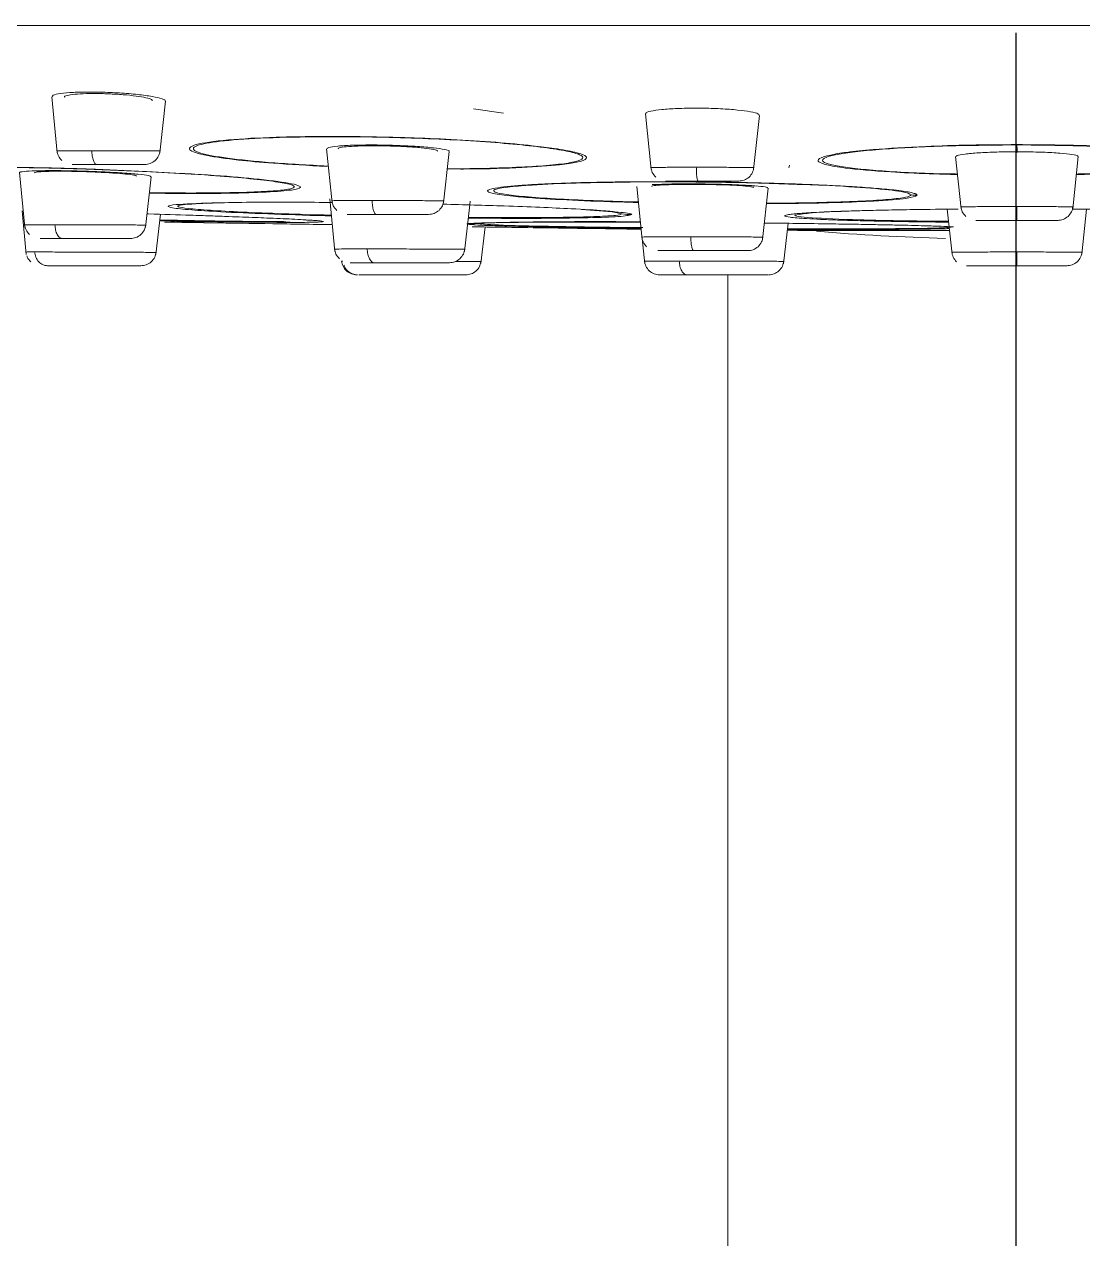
# Model space of a CAD drawing. Extents: x 2239 to 2659, y -1043 to -449.
# Drawn here: x 2355.69 to 2362.69, y -611.02 to -602.99 of the extents above; entities that cross this region are included whole.
import ezdxf

# ---------------------------------------------------------------- set-up
doc = ezdxf.new("R2010")
doc.units = 0
doc.header["$LTSCALE"] = 7
doc.header["$MEASUREMENT"] = 0
doc.linetypes.add('CENTER', pattern=[2, 1.25, -0.25, 0.25, -0.25])
doc.layers.get('0').update_dxf_attribs({"color": 2, "linetype": 'CONTINUOUS'})

msp = doc.modelspace()

# ---------------------------------------------------------------- linework, layer by layer
at = {"color": 1, "linetype": 'CENTER'}
msp.add_line((2362.2509, -835.7924), (2362.2468, -583.3821), dxfattribs=at)
at = {"color": 8, "linetype": 'Continuous', "lineweight": 15}
for p, q in [((2362.2509, -602.9948), (2340.4286, -602.9948)), ((2384.0733, -602.9948), (2362.2509, -602.9948)), ((2359.5749, -604.2262), (2359.6404, -604.2406)), ((2358.6871, -604.3033), (2358.7644, -604.2993)), ((2361.7448, -604.3225), (2361.816, -604.3278)), ((2361.8056, -604.3498), (2360.8006, -604.3498)), ((2357.7873, -604.5521), (2357.7954, -604.5521))]:
    msp.add_line(p, q, dxfattribs=at)
at = {"color": 7, "linetype": 'Continuous', "lineweight": 15}
for p, q in [((2355.8705, -603.4663), (2355.9073, -603.8365)), ((2356.5847, -603.8365), (2356.6225, -603.4956)), ((2358.8566, -603.5733), (2358.6582, -603.5445)), ((2359.7954, -603.5789), (2359.8332, -603.9458)), ((2360.5108, -603.9458), (2360.5491, -603.5886)), ((2357.6881, -603.8093), (2357.724, -604.1677)), ((2358.4612, -604.1677), (2358.4986, -603.828)), ((2358.7512, -603.9202), (2358.7512, -603.9202)), ((2360.7423, -603.9366), (2360.7474, -603.9169)), ((2361.8459, -603.8617), (2361.8822, -604.2064)), ((2362.6197, -604.2064), (2362.6559, -603.8616)), ((2355.6584, -603.9676), (2355.6932, -604.3293)), ((2356.4902, -604.3293), (2356.5284, -603.9947)), ((2356.5232, -603.9617), (2356.7145, -603.9726)), ((2356.5359, -603.961), (2356.7294, -603.9724)), ((2359.7375, -604.0597), (2359.773, -604.4086)), ((2360.5702, -604.4086), (2360.607, -604.0691)), ((2356.9779, -604.1669), (2356.8912, -604.1705)), ((2356.94, -604.1686), (2356.9789, -604.1671)), ((2356.9789, -604.1671), (2357.2248, -604.1636)), ((2357.7083, -604.1399), (2357.742, -604.4894)), ((2358.6344, -604.18), (2358.6371, -604.1557)), ((2355.6755, -604.2192), (2355.7015, -604.5094)), ((2356.5587, -604.5094), (2356.5908, -604.2431)), ((2358.5991, -604.4894), (2358.6342, -604.1814)), ((2359.3734, -604.2104), (2359.5749, -604.2262)), ((2359.4601, -604.2169), (2359.401, -604.2119)), ((2361.7908, -604.2093), (2361.8222, -604.5076)), ((2362.6797, -604.5076), (2362.7111, -604.2091)), ((2357.5556, -604.2807), (2357.562, -604.2823)), ((2358.7063, -604.5686), (2358.736, -604.3268)), ((2360.7077, -604.5706), (2360.7382, -604.3026)), ((2359.773, -604.4086), (2359.773, -604.4087)), ((2359.7747, -604.4039), (2359.7907, -604.5706)), ((2360.7331, -604.3481), (2360.8218, -604.3489)), ((2357.742, -604.4894), (2357.742, -604.4894)), ((2357.7954, -604.5521), (2357.7873, -604.5521)), ((2360.3409, -604.6434), (2360.3409, -704.3257)), ((2360.6041, -604.6434), (2360.6071, -604.6434))]:
    msp.add_line(p, q, dxfattribs=at)
for centre, radius, start, end in [((2357.8154, -603.6981), 0.0325, 246.55587, 257.07266), ((2357.6764, -603.8692), 0.058, 280.18614, 288.09334), ((2356.5266, -603.9035), 0.0583, 266.65083, 279.15975), ((2359.0015, -603.6449), 0.4066, 266.92428, 271.46382), ((2356.9489, -603.77), 0.3982, 267.16022, 274.32277), ((2361.5937, -603.5257), 0.5909, 266.07514, 269.81613), ((2359.7114, -603.6494), 0.5955, 263.14843, 269.39714), ((2358.6229, -603.712), 0.5947, 269.15294, 276.19619), ((2362.2509, -588.5101), 15.9, 265.21981, 268.29654)]:
    msp.add_arc(centre, radius, start, end, dxfattribs=at)
for points, knots in [([(2356.6177, -603.495), (2356.6192, -603.4935), (2356.625, -603.4873), (2356.5911, -603.4748), (2356.5192, -603.4598), (2356.4132, -603.4469), (2356.2894, -603.4378), (2356.1899, -603.4345), (2356.0965, -603.4339), (2356.0093, -603.4359), (2355.9246, -603.4436), (2355.8751, -603.454), (2355.8748, -603.4624), (2355.8747, -603.4659)], [0, 0, 0, 0, 0.036796, 0.143915, 0.251314, 0.358614, 0.465478, 0.57175, 0.604789, 0.710565, 0.816331, 0.922392, 1, 1, 1, 1]), ([(2355.9574, -603.4694), (2355.956, -603.4677), (2355.9515, -603.4621), (2355.9795, -603.4541), (2356.0369, -603.447), (2356.101, -603.4445), (2356.171, -603.444), (2356.2469, -603.4456), (2356.3448, -603.4514), (2356.432, -603.4605), (2356.4974, -603.4717), (2356.5351, -603.4828), (2356.5345, -603.4893), (2356.5342, -603.4921)], [0, 0, 0, 0, 0.046474, 0.152696, 0.258458, 0.363594, 0.39633, 0.500922, 0.605506, 0.710425, 0.815948, 0.922028, 1, 1, 1, 1]), ([(2360.1278, -603.541), (2360.0864, -603.5414), (2360.0035, -603.5424), (2359.8989, -603.5496), (2359.8272, -603.5602), (2359.7931, -603.5705), (2359.7988, -603.5768), (2359.8003, -603.5784)], [0, 0, 0, 0, 0.229172, 0.458331, 0.688022, 0.918702, 1, 1, 1, 1]), ([(2360.5448, -603.5882), (2360.5447, -603.5848), (2360.5446, -603.5768), (2360.4948, -603.5643), (2360.4088, -603.5526), (2360.2946, -603.5443), (2360.196, -603.5412), (2360.1409, -603.541), (2360.1278, -603.541)], [0, 0, 0, 0, 0.142992, 0.342502, 0.541872, 0.740579, 0.9384, 1, 1, 1, 1]), ([(2357.6867, -603.9263), (2357.5653, -603.9197), (2357.3475, -603.9079), (2357.0795, -603.8828), (2356.8672, -603.8525), (2356.7534, -603.8148), (2356.814, -603.7763), (2357.0442, -603.7471), (2357.3869, -603.7294), (2357.6635, -603.7284), (2357.8025, -603.728)], [0, 0, 0, 0, 0.115458, 0.207085, 0.318252, 0.456795, 0.601938, 0.745685, 0.872198, 1, 1, 1, 1]), ([(2357.6945, -603.9243), (2357.5657, -603.9173), (2357.3082, -603.9032), (2357.0163, -603.8725), (2356.8341, -603.8385), (2356.7855, -603.8036), (2356.8723, -603.772), (2357.0881, -603.7471), (2357.4079, -603.7311), (2357.6747, -603.7302), (2357.8082, -603.7298)], [0, 0, 0, 0, 0.125017, 0.250058, 0.375132, 0.500106, 0.625074, 0.750094, 0.87504, 1, 1, 1, 1]), ([(2355.9058, -603.8213), (2355.9079, -603.8333), (2355.9123, -603.8583), (2355.9292, -603.8773), (2355.9379, -603.8871)], [0, 0, 0, 0, 0.4819653, 1, 1, 1, 1]), ([(2356.1355, -603.8221), (2356.1362, -603.8339), (2356.1378, -603.8583), (2356.1454, -603.8887), (2356.1559, -603.9095), (2356.164, -603.9121), (2356.1679, -603.9134)], [0, 0, 0, 0, 0.2411357, 0.4999171, 0.758765, 1, 1, 1, 1]), ([(2356.5542, -603.8871), (2356.563, -603.8773), (2356.5798, -603.8583), (2356.5842, -603.8333), (2356.5863, -603.8213)], [0, 0, 0, 0, 0.518037, 1, 1, 1, 1]), ([(2358.495, -603.8276), (2358.4962, -603.8269), (2358.5035, -603.8228), (2358.4717, -603.8142), (2358.4003, -603.8034), (2358.2902, -603.7939), (2358.159, -603.7872), (2358.0517, -603.7847), (2357.9496, -603.7842), (2357.8531, -603.7857), (2357.7566, -603.7913), (2357.6964, -603.7994), (2357.6927, -603.806), (2357.691, -603.809)], [0, 0, 0, 0, 0.021597, 0.128627, 0.235768, 0.34288, 0.449822, 0.556522, 0.589835, 0.696327, 0.802811, 0.909422, 1, 1, 1, 1]), ([(2357.7662, -603.8101), (2357.7652, -603.8084), (2357.7621, -603.8037), (2357.7987, -603.7973), (2357.8682, -603.7919), (2357.943, -603.7899), (2358.0239, -603.7896), (2358.1107, -603.7908), (2358.2208, -603.7954), (2358.3172, -603.8024), (2358.3866, -603.811), (2358.4231, -603.8191), (2358.4201, -603.8236), (2358.419, -603.8252)], [0, 0, 0, 0, 0.059369, 0.165712, 0.271863, 0.377763, 0.410889, 0.516566, 0.62224, 0.728061, 0.834135, 0.940436, 1, 1, 1, 1]), ([(2362.2521, -603.8294), (2362.2066, -603.8298), (2362.1157, -603.8305), (2361.9941, -603.8359), (2361.9029, -603.8439), (2361.8506, -603.8528), (2361.8507, -603.8587), (2361.8508, -603.8612)], [0, 0, 0, 0, 0.212713, 0.425416, 0.638343, 0.851671, 1, 1, 1, 1]), ([(2362.2509, -603.7821), (2362.2509, -603.7825), (2362.251, -603.7833), (2362.251, -603.7838), (2362.251, -603.784)], [0, 0, 0, 0, 0.500006, 1, 1, 1, 1]), ([(2362.251, -603.784), (2362.2514, -603.7907), (2362.252, -603.8017), (2362.252, -603.8199), (2362.2521, -603.8302), (2362.2521, -603.834)], [0, 0, 0, 0, 0.500111, 0.813942, 1, 1, 1, 1]), ([(2362.6506, -603.8611), (2362.6522, -603.8598), (2362.6579, -603.855), (2362.6198, -603.8468), (2362.541, -603.8381), (2362.4266, -603.8319), (2362.3242, -603.8296), (2362.2655, -603.8295), (2362.2521, -603.8294)], [0, 0, 0, 0, 0.079622, 0.294199, 0.508722, 0.72295, 0.936785, 1, 1, 1, 1]), ([(2355.5023, -603.931), (2355.5591, -603.9315), (2355.6405, -603.9323), (2355.7511, -603.9342), (2355.8574, -603.9363), (2355.9941, -603.9397), (2356.2333, -603.9472), (2356.4117, -603.9554), (2356.5359, -603.961)], [0, 0, 0, 0, 0.173825, 0.249313, 0.324775, 0.482186, 0.639418, 1, 1, 1, 1]), ([(2356.006, -603.9134), (2356.0116, -603.9134), (2356.0228, -603.9134), (2356.0827, -603.9134), (2356.1395, -603.9134), (2356.1679, -603.9134)], [0, 0, 0, 0, 0.333763, 0.668057, 1, 1, 1, 1]), ([(2356.1679, -603.9134), (2356.1986, -603.9134), (2356.2603, -603.9134), (2356.3544, -603.9134), (2356.4302, -603.9134), (2356.4795, -603.9134), (2356.4829, -603.9134), (2356.4845, -603.9134)], [0, 0, 0, 0, 0.20412, 0.409946, 0.615436, 0.821037, 1, 1, 1, 1]), ([(2356.5542, -603.8871), (2356.5437, -603.8949), (2356.5233, -603.9101), (2356.498, -603.9123), (2356.4859, -603.9134)], [0, 0, 0, 0, 0.51797, 1, 1, 1, 1]), ([(2359.8318, -603.9313), (2359.8339, -603.9433), (2359.8383, -603.9683), (2359.8552, -603.9873), (2359.8639, -603.9971)], [0, 0, 0, 0, 0.481966, 1, 1, 1, 1]), ([(2360.1436, -604.0234), (2360.1422, -604.0221), (2360.1392, -604.0195), (2360.1354, -603.9987), (2360.1326, -603.9683), (2360.1321, -603.9439), (2360.1318, -603.9321)], [0, 0, 0, 0, 0.241188, 0.500041, 0.758856, 1, 1, 1, 1]), ([(2360.4802, -603.9971), (2360.4889, -603.9873), (2360.5058, -603.9683), (2360.5102, -603.9433), (2360.5123, -603.9313)], [0, 0, 0, 0, 0.518034, 1, 1, 1, 1]), ([(2355.5801, -603.9338), (2355.6099, -603.9339), (2355.7666, -603.9342), (2356.1018, -603.9431), (2356.3827, -603.9555), (2356.5232, -603.9617)], [0, 0, 0, 0, 0.105029, 0.552439, 1, 1, 1, 1]), ([(2356.5264, -603.9944), (2356.5235, -603.992), (2356.5174, -603.9869), (2356.4487, -603.978), (2356.342, -603.9692), (2356.206, -603.9616), (2356.0578, -603.9562), (2355.9462, -603.9543), (2355.8459, -603.9539), (2355.7564, -603.955), (2355.6837, -603.9596), (2355.652, -603.9642), (2355.6601, -603.9674), (2355.661, -603.9677)], [0, 0, 0, 0, 0.097431, 0.204523, 0.311681, 0.418824, 0.525882, 0.632819, 0.666265, 0.773112, 0.879956, 0.986858, 1, 1, 1, 1]), ([(2355.7576, -603.9691), (2355.7586, -603.9675), (2355.761, -603.9638), (2355.8101, -603.96), (2355.8718, -603.9585), (2355.9452, -603.9582), (2356.0289, -603.9591), (2356.1443, -603.9627), (2356.2538, -603.9681), (2356.3459, -603.9747), (2356.4066, -603.9817), (2356.4339, -603.987), (2356.4279, -603.9892), (2356.4267, -603.9897)], [0, 0, 0, 0, 0.088582, 0.195109, 0.301518, 0.334852, 0.441155, 0.547456, 0.653825, 0.760319, 0.866926, 0.973585, 1, 1, 1, 1]), ([(2360.4802, -603.9971), (2360.4696, -604.0049), (2360.4492, -604.0201), (2360.424, -604.0223), (2360.4118, -604.0234)], [0, 0, 0, 0, 0.517968, 1, 1, 1, 1]), ([(2359.5642, -604.0319), (2359.6069, -604.031), (2359.776, -604.0272), (2360.1294, -604.0287), (2360.4971, -604.0337), (2360.6842, -604.0409), (2360.7405, -604.0431)], [0, 0, 0, 0, 0.121964, 0.48334, 0.844414, 1, 1, 1, 1]), ([(2359.5694, -604.0296), (2359.6029, -604.0291), (2359.6866, -604.0281), (2359.8275, -604.0273), (2359.9945, -604.0273), (2360.1681, -604.0285), (2360.3352, -604.0307), (2360.4895, -604.0337), (2360.6311, -604.0373), (2360.7212, -604.0402), (2360.7664, -604.0417)], [0, 0, 0, 0, 0.088667, 0.22225, 0.356711, 0.500537, 0.643769, 0.762226, 0.880639, 1, 1, 1, 1]), ([(2359.8368, -604.0592), (2359.8377, -604.0577), (2359.8396, -604.0542), (2359.8879, -604.0498), (2359.9673, -604.0464), (2360.0475, -604.0452), (2360.1324, -604.045), (2360.2219, -604.0459), (2360.3317, -604.0489), (2360.4243, -604.0534), (2360.4856, -604.0589), (2360.5136, -604.0635), (2360.5077, -604.0658), (2360.5064, -604.0663)], [0, 0, 0, 0, 0.086312, 0.192913, 0.299466, 0.40595, 0.439408, 0.545823, 0.652237, 0.758698, 0.865242, 0.971844, 1, 1, 1, 1]), ([(2360.6054, -604.0689), (2360.6022, -604.0666), (2360.5955, -604.0618), (2360.5255, -604.0546), (2360.4181, -604.0482), (2360.282, -604.0437), (2360.1676, -604.0419), (2360.0557, -604.0416), (2359.9518, -604.0417), (2359.8655, -604.0465), (2359.8409, -604.0465), (2359.8408, -604.0465)], [0, 0, 0, 0, 0.128345, 0.266507, 0.404668, 0.542776, 0.680787, 0.723932, 0.861858, 0.999784, 1, 1, 1, 1]), ([(2359.9338, -604.0234), (2359.9336, -604.0234), (2359.9235, -604.0234), (2359.9372, -604.0234), (2359.9776, -604.0234), (2360.0515, -604.0234), (2360.113, -604.0234), (2360.1436, -604.0234)], [0, 0, 0, 0, 0.0058948, 0.2547947, 0.5035201, 0.7526355, 1, 1, 1, 1]), ([(2360.1436, -604.0234), (2360.175, -604.0234), (2360.2382, -604.0234), (2360.3249, -604.0234), (2360.3854, -604.0234), (2360.4145, -604.0234), (2360.4098, -604.0234), (2360.4088, -604.0234)], [0, 0, 0, 0, 0.231919, 0.465774, 0.699246, 0.932859, 1, 1, 1, 1]), ([(2356.796, -604.1751), (2356.8008, -604.1746), (2356.8146, -604.173), (2356.848, -604.172), (2356.8701, -604.1713)], [0, 0, 0, 0, 0.340235, 1, 1, 1, 1]), ([(2356.9292, -604.1677), (2357.0023, -604.1663), (2357.1617, -604.1631), (2357.4363, -604.1617), (2357.6476, -604.1641), (2357.726, -604.165)], [0, 0, 0, 0, 0.347362, 0.757716, 1, 1, 1, 1]), ([(2357.7224, -604.1513), (2357.7245, -604.1633), (2357.7289, -604.1883), (2357.7458, -604.2073), (2357.7545, -604.2171)], [0, 0, 0, 0, 0.481968, 1, 1, 1, 1]), ([(2357.9891, -604.1521), (2357.9897, -604.1639), (2357.9911, -604.1883), (2357.9976, -604.2187), (2358.0067, -604.2395), (2358.0136, -604.2421), (2358.017, -604.2434)], [0, 0, 0, 0, 0.241138, 0.499933, 0.758773, 1, 1, 1, 1]), ([(2358.4309, -604.2171), (2358.4396, -604.2073), (2358.4565, -604.1883), (2358.4609, -604.1633), (2358.463, -604.1513)], [0, 0, 0, 0, 0.51803, 1, 1, 1, 1]), ([(2356.5004, -604.2403), (2356.5038, -604.2404), (2356.6053, -604.2432), (2356.7463, -604.2477), (2356.9214, -604.2535), (2357.0346, -604.2575), (2357.133, -604.2611), (2357.2164, -604.2643), (2357.3324, -604.2691), (2357.4744, -604.2754), (2357.575, -604.2811), (2357.631, -604.2852), (2357.6443, -604.2868), (2357.6519, -604.2877)], [0, 0, 0, 0, 0.0057166, 0.1675395, 0.2467839, 0.3279924, 0.391217, 0.4534594, 0.5150416, 0.6710457, 0.8504034, 0.9151116, 1, 1, 1, 1]), ([(2357.8237, -604.2434), (2357.8317, -604.2434), (2357.8476, -604.2434), (2357.9191, -604.2434), (2357.9844, -604.2434), (2358.017, -604.2434)], [0, 0, 0, 0, 0.333848, 0.668203, 1, 1, 1, 1]), ([(2358.017, -604.2434), (2358.0519, -604.2434), (2358.1219, -604.2434), (2358.2262, -604.2434), (2358.3081, -604.2434), (2358.3578, -604.2434), (2358.3588, -604.2434), (2358.3593, -604.2434)], [0, 0, 0, 0, 0.2097038, 0.4212754, 0.6324934, 0.8438304, 1, 1, 1, 1]), ([(2358.4309, -604.2171), (2358.4203, -604.2249), (2358.4, -604.2401), (2358.3747, -604.2423), (2358.3625, -604.2434)], [0, 0, 0, 0, 0.5180454, 1, 1, 1, 1]), ([(2358.4564, -604.1763), (2358.5948, -604.18), (2358.914, -604.1885), (2359.2758, -604.2039), (2359.5234, -604.2183), (2359.5873, -604.2258), (2359.615, -604.229)], [0, 0, 0, 0, 0.260116, 0.599685, 0.826663, 1, 1, 1, 1]), ([(2360.7785, -604.2404), (2360.7823, -604.24), (2360.7964, -604.2385), (2360.8329, -604.2356), (2360.8898, -604.2319), (2360.9664, -604.2279), (2361.0585, -604.224), (2361.1493, -604.221), (2361.2545, -604.218), (2361.3847, -604.2149), (2361.5926, -604.2111), (2361.7628, -604.2095), (2361.8619, -604.2085)], [0, 0, 0, 0, 0.026976, 0.102105, 0.19444, 0.287073, 0.390336, 0.4927, 0.543322, 0.664244, 0.804594, 1, 1, 1, 1]), ([(2360.8647, -604.2377), (2360.873, -604.2361), (2360.9067, -604.2297), (2361.0603, -604.2244), (2361.1761, -604.2204)], [0, 0, 0, 0, 0.2459968, 1, 1, 1, 1]), ([(2361.8806, -604.1913), (2361.8827, -604.2033), (2361.8871, -604.2283), (2361.904, -604.2473), (2361.9127, -604.2571)], [0, 0, 0, 0, 0.4819674, 1, 1, 1, 1]), ([(2362.2509, -604.2834), (2362.2509, -604.2821), (2362.2509, -604.2795), (2362.2509, -604.2587), (2362.2509, -604.2283), (2362.2509, -604.2039), (2362.2509, -604.1921)], [0, 0, 0, 0, 0.241241, 0.500075, 0.758864, 1, 1, 1, 1]), ([(2362.5891, -604.2571), (2362.5979, -604.2473), (2362.6148, -604.2283), (2362.6191, -604.2033), (2362.6212, -604.1913)], [0, 0, 0, 0, 0.518031, 1, 1, 1, 1]), ([(2362.6183, -604.2082), (2362.6677, -604.2086), (2362.7666, -604.2095), (2362.911, -604.2113), (2363.0507, -604.2136), (2363.1829, -604.2164), (2363.3227, -604.22), (2363.4564, -604.2244), (2363.5688, -604.2295), (2363.663, -604.2348), (2363.6983, -604.2385), (2363.7181, -604.2406)], [0, 0, 0, 0, 0.095204, 0.190791, 0.290665, 0.389343, 0.487557, 0.63056, 0.75633, 0.863338, 1, 1, 1, 1]), ([(2355.6915, -604.3113), (2355.6936, -604.3233), (2355.698, -604.3483), (2355.7149, -604.3673), (2355.7236, -604.3771)], [0, 0, 0, 0, 0.481973, 1, 1, 1, 1]), ([(2355.8917, -604.3121), (2355.8929, -604.3239), (2355.8952, -604.3483), (2355.907, -604.3787), (2355.9232, -604.3995), (2355.9355, -604.4021), (2355.9415, -604.4034)], [0, 0, 0, 0, 0.241146, 0.499945, 0.758796, 1, 1, 1, 1]), ([(2356.4601, -604.3771), (2356.4689, -604.3673), (2356.4858, -604.3483), (2356.4901, -604.3233), (2356.4922, -604.3113)], [0, 0, 0, 0, 0.518027, 1, 1, 1, 1]), ([(2356.8168, -604.2975), (2356.7635, -604.2966), (2356.6453, -604.2947), (2356.6266, -604.2945), (2356.6164, -604.2943)], [0, 0, 0, 0, 0.451232, 1, 1, 1, 1]), ([(2356.6402, -604.2947), (2356.6427, -604.2947), (2356.6546, -604.2949), (2356.7521, -604.2964), (2356.9645, -604.2998), (2357.2952, -604.3049), (2357.5892, -604.3094), (2357.7248, -604.3115)], [0, 0, 0, 0, 0.0491129, 0.2356737, 0.4762083, 0.7583414, 1, 1, 1, 1]), ([(2356.6859, -604.2917), (2356.6799, -604.2922), (2356.6678, -604.2933), (2356.6558, -604.2938), (2356.6497, -604.2941)], [0, 0, 0, 0, 0.4998655, 1, 1, 1, 1]), ([(2356.8774, -604.2949), (2356.8034, -604.2937), (2356.6898, -604.2919), (2356.7022, -604.292), (2356.7065, -604.292)], [0, 0, 0, 0, 0.6515638, 1, 1, 1, 1]), ([(2357.2391, -604.304), (2357.2173, -604.3037), (2357.0371, -604.301), (2356.9199, -604.2991), (2356.8168, -604.2975)], [0, 0, 0, 0, 0.1208257, 1, 1, 1, 1]), ([(2357.4027, -604.2911), (2357.4127, -604.2925), (2357.4328, -604.2953), (2357.453, -604.2962), (2357.4631, -604.2966)], [0, 0, 0, 0, 0.500014, 1, 1, 1, 1]), ([(2358.6509, -604.3256), (2358.7025, -604.3263), (2358.8581, -604.3287), (2358.9956, -604.3307), (2359.0876, -604.332)], [0, 0, 0, 0, 0.3315938, 1, 1, 1, 1]), ([(2358.6705, -604.302), (2358.6787, -604.3016), (2358.7025, -604.3005), (2358.7653, -604.299), (2358.8613, -604.2972), (2358.9853, -604.2959), (2359.1252, -604.2949), (2359.2766, -604.2944), (2359.4403, -604.2942), (2359.6038, -604.2944), (2359.716, -604.2948), (2359.7615, -604.2949)], [0, 0, 0, 0, 0.060031, 0.174148, 0.297992, 0.429578, 0.559634, 0.668422, 0.787066, 0.913677, 1, 1, 1, 1]), ([(2358.9012, -604.2957), (2358.9796, -604.2945), (2359.1629, -604.2918), (2359.5008, -604.2909), (2359.7315, -604.2922), (2359.7612, -604.2923)], [0, 0, 0, 0, 0.394477, 0.92213, 1, 1, 1, 1]), ([(2359.0876, -604.332), (2359.2285, -604.3341), (2359.4999, -604.3381), (2359.7049, -604.3411), (2359.7605, -604.3418), (2359.7662, -604.3419)], [0, 0, 0, 0, 0.492184, 0.948019, 1, 1, 1, 1]), ([(2360.5819, -604.3008), (2360.6448, -604.3015), (2360.7865, -604.303), (2360.9775, -604.3056), (2361.1495, -604.3083), (2361.2852, -604.3107), (2361.4036, -604.313), (2361.5081, -604.3153), (2361.6225, -604.3182), (2361.7252, -604.3214), (2361.8033, -604.3243), (2361.8247, -604.3259), (2361.832, -604.3264)], [0, 0, 0, 0, 0.105263, 0.236875, 0.337257, 0.429058, 0.5115, 0.597027, 0.681895, 0.820899, 0.938893, 1, 1, 1, 1]), ([(2361.9808, -604.2834), (2361.9807, -604.2834), (2361.9735, -604.2834), (2361.9976, -604.2834), (2362.054, -604.2834), (2362.1452, -604.2834), (2362.2158, -604.2834), (2362.2509, -604.2834)], [0, 0, 0, 0, 0.005923, 0.254854, 0.503622, 0.752765, 1, 1, 1, 1]), ([(2362.2509, -604.2834), (2362.286, -604.2834), (2362.3566, -604.2834), (2362.4478, -604.2834), (2362.5042, -604.2834), (2362.5283, -604.2834), (2362.5215, -604.2834), (2362.5215, -604.2834)], [0, 0, 0, 0, 0.24839, 0.498991, 0.749164, 0.999497, 1, 1, 1, 1]), ([(2362.5891, -604.2571), (2362.5786, -604.2649), (2362.5582, -604.2801), (2362.533, -604.2823), (2362.5208, -604.2834)], [0, 0, 0, 0, 0.517966, 1, 1, 1, 1]), ([(2355.7938, -604.4034), (2355.7932, -604.4034), (2355.7921, -604.4034), (2355.8469, -604.4034), (2355.9101, -604.4034), (2355.9415, -604.4034)], [0, 0, 0, 0, 0.333899, 0.668338, 1, 1, 1, 1]), ([(2355.9415, -604.4034), (2355.9776, -604.4034), (2356.0501, -604.4034), (2356.1716, -604.4034), (2356.2787, -604.4034), (2356.3611, -604.4034), (2356.3803, -604.4034), (2356.3899, -604.4034)], [0, 0, 0, 0, 0.198666, 0.399186, 0.599365, 0.799663, 1, 1, 1, 1]), ([(2356.4601, -604.3771), (2356.4496, -604.3849), (2356.4292, -604.4001), (2356.4039, -604.4023), (2356.3918, -604.4034)], [0, 0, 0, 0, 0.517936, 1, 1, 1, 1]), ([(2359.7713, -604.3913), (2359.7734, -604.4033), (2359.7778, -604.4283), (2359.7947, -604.4473), (2359.8034, -604.4571)], [0, 0, 0, 0, 0.482134, 1, 1, 1, 1]), ([(2360.0951, -604.3921), (2360.0955, -604.4039), (2360.0964, -604.4283), (2360.1009, -604.4587), (2360.1071, -604.4795), (2360.1118, -604.4821), (2360.1141, -604.4834)], [0, 0, 0, 0, 0.24128, 0.500062, 0.758793, 1, 1, 1, 1]), ([(2360.5399, -604.4571), (2360.5486, -604.4473), (2360.5655, -604.4283), (2360.5699, -604.4033), (2360.572, -604.3913)], [0, 0, 0, 0, 0.517866, 1, 1, 1, 1]), ([(2355.7577, -604.4921), (2355.7596, -604.5039), (2355.7637, -604.5283), (2355.7841, -604.5587), (2355.8121, -604.5795), (2355.8336, -604.5821), (2355.8439, -604.5834)], [0, 0, 0, 0, 0.241149, 0.499967, 0.7588, 1, 1, 1, 1]), ([(2356.5287, -604.5571), (2356.5375, -604.5473), (2356.5543, -604.5283), (2356.5587, -604.5033), (2356.5608, -604.4913)], [0, 0, 0, 0, 0.518027, 1, 1, 1, 1]), ([(2357.7403, -604.4713), (2357.7424, -604.4833), (2357.7467, -604.5083), (2357.7636, -604.5273), (2357.7724, -604.5371)], [0, 0, 0, 0, 0.481975, 1, 1, 1, 1]), ([(2357.9555, -604.4721), (2357.9566, -604.4839), (2357.959, -604.5083), (2357.9708, -604.5387), (2357.987, -604.5595), (2357.9993, -604.5621), (2358.0053, -604.5634)], [0, 0, 0, 0, 0.241145, 0.499944, 0.758764, 1, 1, 1, 1]), ([(2358.569, -604.5371), (2358.5777, -604.5273), (2358.5946, -604.5083), (2358.599, -604.4833), (2358.6011, -604.4713)], [0, 0, 0, 0, 0.5180245, 1, 1, 1, 1]), ([(2359.8771, -604.4834), (2359.8894, -604.4834), (2359.914, -604.4834), (2360.0017, -604.4834), (2360.0768, -604.4834), (2360.1141, -604.4834)], [0, 0, 0, 0, 0.333891, 0.668324, 1, 1, 1, 1]), ([(2360.1141, -604.4834), (2360.1533, -604.4834), (2360.2321, -604.4834), (2360.3439, -604.4834), (2360.428, -604.4834), (2360.4765, -604.4834), (2360.4697, -604.4834), (2360.4663, -604.4834)], [0, 0, 0, 0, 0.198667, 0.399187, 0.599365, 0.799663, 1, 1, 1, 1]), ([(2360.5399, -604.4571), (2360.5293, -604.465), (2360.509, -604.4801), (2360.4837, -604.4823), (2360.4715, -604.4834)], [0, 0, 0, 0, 0.517968, 1, 1, 1, 1]), ([(2361.8205, -604.4913), (2361.8226, -604.5033), (2361.827, -604.5283), (2361.8439, -604.5473), (2361.8526, -604.5571)], [0, 0, 0, 0, 0.481973, 1, 1, 1, 1]), ([(2362.2509, -604.4921), (2362.2509, -604.5039), (2362.2509, -604.5283), (2362.2509, -604.5587), (2362.2509, -604.5795), (2362.2509, -604.5821), (2362.2509, -604.5834)], [0, 0, 0, 0, 0.2411528, 0.4999588, 0.758811, 1, 1, 1, 1]), ([(2362.6492, -604.5571), (2362.658, -604.5473), (2362.6749, -604.5283), (2362.6792, -604.5033), (2362.6814, -604.4913)], [0, 0, 0, 0, 0.518027, 1, 1, 1, 1]), ([(2355.707, -604.518), (2355.7076, -604.5207), (2355.7112, -604.536), (2355.7226, -604.5476), (2355.732, -604.5571)], [0, 0, 0, 0, 0.175891, 1, 1, 1, 1]), ([(2355.707, -604.518), (2355.7076, -604.5207), (2355.7112, -604.536), (2355.7226, -604.5476), (2355.732, -604.5571)], [0, 0, 0, 0, 0.1758842, 1, 1, 1, 1]), ([(2356.5287, -604.5571), (2356.5182, -604.5649), (2356.4978, -604.5801), (2356.4725, -604.5823), (2356.4603, -604.5834)], [0, 0, 0, 0, 0.517964, 1, 1, 1, 1]), ([(2356.5287, -604.5571), (2356.5182, -604.5649), (2356.4978, -604.5801), (2356.4725, -604.5823), (2356.4604, -604.5834)], [0, 0, 0, 0, 0.517966, 1, 1, 1, 1]), ([(2356.5287, -604.5571), (2356.5378, -604.5474), (2356.5509, -604.5337), (2356.5547, -604.5156), (2356.5558, -604.5101)], [0, 0, 0, 0, 0.701792, 1, 1, 1, 1]), ([(2357.7874, -604.5521), (2357.7896, -604.5639), (2357.7944, -604.5883), (2357.8179, -604.6187), (2357.8503, -604.6395), (2357.875, -604.6421), (2357.8869, -604.6434)], [0, 0, 0, 0, 0.241282, 0.500067, 0.758796, 1, 1, 1, 1]), ([(2357.8428, -604.5634), (2357.8422, -604.5634), (2357.8409, -604.5634), (2357.9012, -604.5634), (2357.9707, -604.5634), (2358.0053, -604.5634)], [0, 0, 0, 0, 0.3339413, 0.6684243, 1, 1, 1, 1]), ([(2358.0053, -604.5634), (2358.045, -604.5634), (2358.1247, -604.5634), (2358.2584, -604.5634), (2358.3762, -604.5634), (2358.4668, -604.5634), (2358.488, -604.5634), (2358.4986, -604.5634)], [0, 0, 0, 0, 0.198621, 0.399156, 0.599345, 0.799651, 1, 1, 1, 1]), ([(2358.569, -604.5371), (2358.5584, -604.5449), (2358.5381, -604.5601), (2358.5128, -604.5623), (2358.5006, -604.5634)], [0, 0, 0, 0, 0.517966, 1, 1, 1, 1]), ([(2358.6086, -604.6434), (2358.6202, -604.6422), (2358.6443, -604.6397), (2358.6761, -604.62), (2358.6998, -604.5908), (2358.7052, -604.5671), (2358.7078, -604.5556)], [0, 0, 0, 0, 0.240416, 0.498368, 0.757209, 1, 1, 1, 1]), ([(2359.7889, -604.5513), (2359.791, -604.5633), (2359.7954, -604.5883), (2359.8122, -604.6073), (2359.821, -604.6171)], [0, 0, 0, 0, 0.482138, 1, 1, 1, 1]), ([(2360.0191, -604.5521), (2360.0203, -604.5639), (2360.0227, -604.5883), (2360.0344, -604.6187), (2360.0506, -604.6395), (2360.063, -604.6421), (2360.0689, -604.6434)], [0, 0, 0, 0, 0.241284, 0.500064, 0.758782, 1, 1, 1, 1]), ([(2360.6102, -604.6434), (2360.6222, -604.6421), (2360.6471, -604.6395), (2360.6796, -604.6184), (2360.7031, -604.5877), (2360.7076, -604.5631), (2360.7098, -604.5513)], [0, 0, 0, 0, 0.241397, 0.500428, 0.759159, 1, 1, 1, 1]), ([(2362.6492, -604.5571), (2362.6387, -604.5649), (2362.6183, -604.5801), (2362.5931, -604.5823), (2362.5809, -604.5834)], [0, 0, 0, 0, 0.517964, 1, 1, 1, 1]), ([(2355.8439, -604.5834), (2355.8697, -604.5834), (2355.9214, -604.5834), (2356.0424, -604.5834), (2356.1741, -604.5834), (2356.3001, -604.5834), (2356.399, -604.5834), (2356.4607, -604.5834), (2356.459, -604.5834), (2356.4582, -604.5834)], [0, 0, 0, 0, 0.14178, 0.284925, 0.427825, 0.570809, 0.713817, 0.856779, 1, 1, 1, 1]), ([(2357.8023, -604.5786), (2357.8029, -604.581), (2357.8064, -604.5959), (2357.8255, -604.6182), (2357.8568, -604.6395), (2357.8813, -604.6421), (2357.8931, -604.6434)], [0, 0, 0, 0, 0.061863, 0.381585, 0.701685, 1, 1, 1, 1]), ([(2357.8999, -604.6434), (2357.9033, -604.6434), (2357.9132, -604.6434), (2357.987, -604.6434), (2358.1052, -604.6434), (2358.2477, -604.6434), (2358.3899, -604.6434), (2358.5095, -604.6434), (2358.5924, -604.6434), (2358.6032, -604.6434), (2358.6086, -604.6434)], [0, 0, 0, 0, 0.068941, 0.202104, 0.335136, 0.468391, 0.601727, 0.734858, 0.868133, 1, 1, 1, 1]), ([(2359.8209, -604.6169), (2359.8312, -604.6247), (2359.8514, -604.6399), (2359.8764, -604.6422), (2359.8885, -604.6434)], [0, 0, 0, 0, 0.5160048, 1, 1, 1, 1]), ([(2359.8916, -604.6434), (2359.891, -604.6434), (2359.8897, -604.6434), (2359.9556, -604.6434), (2360.0313, -604.6434), (2360.0689, -604.6434)], [0, 0, 0, 0, 0.334337, 0.668947, 1, 1, 1, 1]), ([(2360.0689, -604.6434), (2360.1122, -604.6434), (2360.1992, -604.6434), (2360.3445, -604.6434), (2360.4749, -604.6434), (2360.5675, -604.6434), (2360.6125, -604.6434), (2360.6057, -604.6434), (2360.6041, -604.6434)], [0, 0, 0, 0, 0.186346, 0.374563, 0.562592, 0.750939, 0.939399, 1, 1, 1, 1]), ([(2361.9208, -604.5834), (2361.9206, -604.5834), (2361.9118, -604.5834), (2361.9413, -604.5834), (2362.0103, -604.5834), (2362.1218, -604.5834), (2362.208, -604.5834), (2362.2509, -604.5834)], [0, 0, 0, 0, 0.005947, 0.254916, 0.503735, 0.75295, 1, 1, 1, 1]), ([(2362.2509, -604.5834), (2362.2938, -604.5834), (2362.38, -604.5834), (2362.4916, -604.5834), (2362.5603, -604.5834), (2362.5902, -604.5834), (2362.5816, -604.5834), (2362.5816, -604.5834)], [0, 0, 0, 0, 0.248285, 0.498958, 0.749208, 0.9996, 1, 1, 1, 1])]:
    msp.add_open_spline(points, degree=3, knots=knots, dxfattribs=at)
at = {"color": 8, "linetype": 'Continuous', "lineweight": 15}
for points, knots in [([(2357.8025, -603.728), (2357.946, -603.7299), (2358.1844, -603.7332), (2358.5278, -603.748), (2358.8094, -603.7659), (2359.0361, -603.7869), (2359.2131, -603.8092), (2359.3352, -603.8316), (2359.4017, -603.8544), (2359.4141, -603.8773), (2359.3591, -603.8983), (2359.2185, -603.9188), (2358.9852, -603.935), (2358.7175, -603.944), (2358.5336, -603.9433), (2358.486, -603.9431)], [0, 0, 0, 0, 0.107272, 0.17819, 0.260487, 0.338951, 0.39806, 0.474402, 0.541915, 0.605318, 0.690779, 0.759548, 0.858759, 0.963451, 1, 1, 1, 1]), ([(2357.8082, -603.7298), (2357.906, -603.7309), (2358.1017, -603.7332), (2358.3986, -603.7437), (2358.6787, -603.7588), (2358.9274, -603.7783), (2359.1321, -603.8007), (2359.2832, -603.8247), (2359.3712, -603.8493), (2359.3914, -603.8729), (2359.3452, -603.8946), (2359.2307, -603.9131), (2359.0574, -603.9277), (2358.8333, -603.9373), (2358.6363, -603.9419), (2358.5132, -603.9414), (2358.4862, -603.9413)], [0, 0, 0, 0, 0.075268, 0.150551, 0.225814, 0.301098, 0.376431, 0.451771, 0.527083, 0.602359, 0.677643, 0.752931, 0.828257, 0.903556, 0.978802, 1, 1, 1, 1]), ([(2356.1355, -603.8221), (2356.1029, -603.8221), (2356.0325, -603.8221), (2355.9638, -603.8223), (2355.9249, -603.8226), (2355.9074, -603.8229), (2355.9079, -603.8231), (2355.9081, -603.8232)], [0, 0, 0, 0, 0.252869, 0.547644, 0.711535, 0.886047, 1, 1, 1, 1]), ([(2356.5839, -603.8244), (2356.5845, -603.8244), (2356.5865, -603.8242), (2356.5693, -603.8238), (2356.5314, -603.8234), (2356.4754, -603.8229), (2356.4135, -603.8226), (2356.3359, -603.8224), (2356.2403, -603.8222), (2356.17, -603.8221), (2356.1355, -603.8221)], [0, 0, 0, 0, 0.0458594, 0.1743905, 0.316075, 0.4451848, 0.5617194, 0.6656637, 0.8359893, 1, 1, 1, 1]), ([(2361.8584, -603.9802), (2361.7951, -603.9786), (2361.6368, -603.9746), (2361.365, -603.9615), (2361.1271, -603.9409), (2360.9886, -603.9169), (2360.9324, -603.8957), (2360.9357, -603.8736), (2361.0021, -603.8523), (2361.1255, -603.8319), (2361.3229, -603.8112), (2361.6064, -603.7945), (2361.9389, -603.7839), (2362.1473, -603.7827), (2362.2509, -603.7821)], [0, 0, 0, 0, 0.053775, 0.134614, 0.259153, 0.342111, 0.413269, 0.486858, 0.571159, 0.638403, 0.716005, 0.832449, 0.916666, 1, 1, 1, 1]), ([(2361.858, -603.9765), (2361.8247, -603.9761), (2361.626, -603.9736), (2361.319, -603.9558), (2361.0319, -603.9247), (2360.9325, -603.8859), (2361.0326, -603.8468), (2361.3165, -603.8128), (2361.7465, -603.7889), (2362.0829, -603.7856), (2362.251, -603.784)], [0, 0, 0, 0, 0.027918, 0.166782, 0.305661, 0.444544, 0.583416, 0.722299, 0.861175, 1, 1, 1, 1]), ([(2362.2509, -603.7821), (2362.3474, -603.7826), (2362.5241, -603.7836), (2362.8116, -603.7915), (2363.1257, -603.8066), (2363.3752, -603.8304), (2363.5143, -603.8556), (2363.5706, -603.8773), (2363.5652, -603.8996), (2363.5001, -603.9196), (2363.3805, -603.9388), (2363.1859, -603.9581), (2362.9236, -603.973), (2362.7153, -603.9783), (2362.6435, -603.9801)], [0, 0, 0, 0, 0.077547, 0.14207, 0.242748, 0.36894, 0.447272, 0.523012, 0.596534, 0.679059, 0.739709, 0.822672, 0.938859, 1, 1, 1, 1]), ([(2362.251, -603.784), (2362.4191, -603.7856), (2362.7553, -603.789), (2363.1852, -603.8128), (2363.4691, -603.8467), (2363.5693, -603.8858), (2363.47, -603.9247), (2363.183, -603.9558), (2362.8761, -603.9735), (2362.6772, -603.9761), (2362.6439, -603.9765)], [0, 0, 0, 0, 0.138788, 0.27764, 0.416507, 0.555374, 0.694244, 0.83313, 0.972017, 1, 1, 1, 1]), ([(2360.1318, -603.9321), (2360.0969, -603.9321), (2360.0213, -603.9321), (2359.9382, -603.9323), (2359.8826, -603.9326), (2359.8504, -603.9329), (2359.8327, -603.9333), (2359.834, -603.9335), (2359.8345, -603.9336)], [0, 0, 0, 0, 0.2158253, 0.4674189, 0.6073168, 0.7562532, 0.9142367, 1, 1, 1, 1]), ([(2360.5095, -603.934), (2360.51, -603.934), (2360.5116, -603.9338), (2360.492, -603.9334), (2360.4548, -603.933), (2360.4051, -603.9326), (2360.3341, -603.9323), (2360.2407, -603.9321), (2360.166, -603.9321), (2360.1318, -603.9321)], [0, 0, 0, 0, 0.070482, 0.220198, 0.360199, 0.490482, 0.611053, 0.82222, 1, 1, 1, 1]), ([(2356.7294, -603.9724), (2356.7878, -603.9757), (2356.9746, -603.9863), (2357.2342, -604.0088), (2357.469, -604.0382), (2357.538, -604.0641), (2357.4671, -604.0838), (2357.3073, -604.097), (2357.0184, -604.1053), (2356.7369, -604.1072), (2356.5402, -604.1034), (2356.516, -604.1029)], [0, 0, 0, 0, 0.057094, 0.182806, 0.323856, 0.48148, 0.585348, 0.706371, 0.821137, 0.978043, 1, 1, 1, 1]), ([(2356.7145, -603.9726), (2356.7493, -603.9746), (2356.8838, -603.982), (2357.0801, -603.9974), (2357.2835, -604.0174), (2357.4201, -604.0374), (2357.4825, -604.056), (2357.4698, -604.0726), (2357.3804, -604.0861), (2357.22, -604.0959), (2356.9967, -604.1014), (2356.7568, -604.1028), (2356.5849, -604.1006), (2356.5164, -604.0997)], [0, 0, 0, 0, 0.035006, 0.1349, 0.234832, 0.334777, 0.434645, 0.534424, 0.634274, 0.73418, 0.834025, 0.933867, 1, 1, 1, 1]), ([(2359.7482, -604.1646), (2359.7331, -604.1643), (2359.5905, -604.1612), (2359.3435, -604.1521), (2359.0853, -604.1379), (2358.8961, -604.122), (2358.7774, -604.1054), (2358.738, -604.0869), (2358.7881, -604.0677), (2358.912, -604.0568), (2358.9797, -604.0509)], [0, 0, 0, 0, 0.017984, 0.169622, 0.319934, 0.422066, 0.562331, 0.697287, 0.834494, 1, 1, 1, 1]), ([(2359.7479, -604.1616), (2359.6579, -604.1591), (2359.4679, -604.154), (2359.2205, -604.1424), (2359.0125, -604.1284), (2358.8655, -604.1127), (2358.7902, -604.0961), (2358.7889, -604.0798), (2358.8558, -604.0643), (2358.9599, -604.0556), (2359.0119, -604.0513)], [0, 0, 0, 0, 0.11382, 0.240414, 0.367114, 0.493767, 0.620348, 0.746827, 0.873386, 1, 1, 1, 1]), ([(2358.9797, -604.0509), (2359.0139, -604.0486), (2359.0823, -604.0442), (2359.2039, -604.0388), (2359.3342, -604.0344), (2359.456, -604.0314), (2359.5371, -604.0301), (2359.5694, -604.0296)], [0, 0, 0, 0, 0.225911, 0.451759, 0.658332, 0.863733, 1, 1, 1, 1]), ([(2359.0119, -604.0513), (2359.1019, -604.0459), (2359.2513, -604.0368), (2359.4751, -604.0333), (2359.5642, -604.0319)], [0, 0, 0, 0, 0.602051, 1, 1, 1, 1]), ([(2360.7405, -604.0431), (2360.8184, -604.0456), (2361.0333, -604.0527), (2361.2999, -604.0702), (2361.5165, -604.0926), (2361.541, -604.1077), (2361.5533, -604.1152)], [0, 0, 0, 0, 0.159463, 0.439634, 0.719978, 1, 1, 1, 1]), ([(2360.7664, -604.0417), (2360.8249, -604.0439), (2360.9377, -604.0481), (2361.0841, -604.0553), (2361.1986, -604.0621), (2361.288, -604.0684), (2361.3594, -604.0743), (2361.4269, -604.0808), (2361.4866, -604.0878), (2361.535, -604.0952), (2361.5686, -604.1026), (2361.5888, -604.1097), (2361.5909, -604.1143), (2361.5918, -604.1166)], [0, 0, 0, 0, 0.12105, 0.233142, 0.335666, 0.411236, 0.486407, 0.561729, 0.65442, 0.74338, 0.828676, 0.917015, 1, 1, 1, 1]), ([(2357.7193, -604.2535), (2357.7057, -604.2531), (2357.5542, -604.2496), (2357.2903, -604.2406), (2356.9896, -604.2273), (2356.7775, -604.2135), (2356.6592, -604.2007), (2356.628, -604.1888), (2356.6851, -604.1768), (2356.8371, -604.1711), (2356.9292, -604.1677)], [0, 0, 0, 0, 0.0144687, 0.1612976, 0.3079485, 0.4326376, 0.5688951, 0.6855986, 0.8093504, 1, 1, 1, 1]), ([(2357.9891, -604.1521), (2357.953, -604.1521), (2357.8748, -604.1521), (2357.7963, -604.1523), (2357.7496, -604.1526), (2357.7261, -604.1529), (2357.7247, -604.1532), (2357.724, -604.1533)], [0, 0, 0, 0, 0.243287, 0.52708, 0.684942, 0.853048, 1, 1, 1, 1]), ([(2358.4613, -604.1543), (2358.4618, -604.1543), (2358.4649, -604.1542), (2358.4498, -604.1538), (2358.4134, -604.1534), (2358.3565, -604.1529), (2358.2917, -604.1526), (2358.2079, -604.1523), (2358.104, -604.1522), (2358.0263, -604.1521), (2357.9891, -604.1521)], [0, 0, 0, 0, 0.0214873, 0.15319, 0.2964869, 0.4279733, 0.5476372, 0.6554771, 0.8350598, 1, 1, 1, 1]), ([(2361.5918, -604.1166), (2361.5764, -604.1239), (2361.5453, -604.1385), (2361.3402, -604.1548), (2361.0819, -604.1651), (2360.8397, -604.1711), (2360.668, -604.1715), (2360.5959, -604.1718)], [0, 0, 0, 0, 0.251725, 0.5089, 0.702533, 0.874969, 1, 1, 1, 1]), ([(2361.5533, -604.1152), (2361.5456, -604.1205), (2361.5302, -604.131), (2361.4133, -604.1447), (2361.2368, -604.156), (2361, -604.1642), (2360.7803, -604.1688), (2360.6366, -604.1692), (2360.5961, -604.1693)], [0, 0, 0, 0, 0.1853666, 0.37084, 0.5563559, 0.7417635, 0.9271696, 1, 1, 1, 1]), ([(2357.7188, -604.2486), (2357.7169, -604.2486), (2357.6027, -604.2462), (2357.3957, -604.2391), (2357.1214, -604.2284), (2356.9083, -604.2165), (2356.7616, -604.2043), (2356.697, -604.1923), (2356.7019, -604.1823), (2356.7668, -604.1773), (2356.796, -604.1751)], [0, 0, 0, 0, 0.002484, 0.148677, 0.294934, 0.441277, 0.587671, 0.733905, 0.87989, 1, 1, 1, 1]), ([(2359.7052, -604.2449), (2359.686, -604.2495), (2359.6505, -604.2581), (2359.4484, -604.2654), (2359.2045, -604.2693), (2358.9415, -604.2708), (2358.7232, -604.2689), (2358.6243, -604.268)], [0, 0, 0, 0, 0.264249, 0.487664, 0.647991, 0.840504, 1, 1, 1, 1]), ([(2359.6404, -604.2406), (2359.6315, -604.244), (2359.6138, -604.2506), (2359.4848, -604.2579), (2359.2912, -604.263), (2359.0325, -604.2652), (2358.8031, -604.2653), (2358.6583, -604.2639), (2358.6248, -604.2636)], [0, 0, 0, 0, 0.1885347, 0.3772782, 0.5660734, 0.7547141, 0.9433565, 1, 1, 1, 1]), ([(2359.615, -604.229), (2359.6383, -604.2311), (2359.7014, -604.2368), (2359.7037, -604.2417), (2359.7052, -604.2449)], [0, 0, 0, 0, 0.369333, 1, 1, 1, 1]), ([(2361.7998, -604.2947), (2361.7765, -604.2945), (2361.7044, -604.2939), (2361.5877, -604.2925), (2361.4507, -604.2904), (2361.3203, -604.2879), (2361.1888, -604.2848), (2361.0629, -604.281), (2360.9493, -604.2764), (2360.8334, -604.2703), (2360.7468, -604.2629), (2360.7138, -604.2556), (2360.7164, -604.2502), (2360.732, -604.2462), (2360.7536, -604.243), (2360.7715, -604.2411), (2360.7785, -604.2404)], [0, 0, 0, 0, 0.030634, 0.094857, 0.160522, 0.226808, 0.293594, 0.377212, 0.459519, 0.540301, 0.684963, 0.799825, 0.855682, 0.919905, 0.96868, 1, 1, 1, 1]), ([(2361.7992, -604.2886), (2361.7627, -604.2885), (2361.5377, -604.2875), (2361.187, -604.2799), (2360.8663, -604.2666), (2360.7422, -604.2506), (2360.8287, -604.2415), (2360.8647, -604.2377)], [0, 0, 0, 0, 0.049573, 0.305622, 0.561798, 0.817755, 1, 1, 1, 1]), ([(2362.2509, -604.1921), (2362.2123, -604.1921), (2362.1286, -604.1921), (2362.0308, -604.1922), (2361.9621, -604.1926), (2361.9175, -604.193), (2361.8896, -604.1933), (2361.8772, -604.1938), (2361.8809, -604.1938), (2361.8809, -604.1938)], [0, 0, 0, 0, 0.199347, 0.431886, 0.561236, 0.698983, 0.845129, 0.999679, 1, 1, 1, 1]), ([(2362.621, -604.1938), (2362.621, -604.1938), (2362.6247, -604.1938), (2362.6123, -604.1933), (2362.5844, -604.193), (2362.5397, -604.1926), (2362.4709, -604.1922), (2362.3732, -604.1921), (2362.2895, -604.1921), (2362.2509, -604.1921)], [0, 0, 0, 0, 0.00029, 0.154954, 0.301187, 0.438985, 0.568353, 0.800837, 1, 1, 1, 1]), ([(2355.8917, -604.3121), (2355.8574, -604.3121), (2355.783, -604.312), (2355.7223, -604.3122), (2355.6945, -604.3126), (2355.6937, -604.3128), (2355.6933, -604.3128)], [0, 0, 0, 0, 0.298891, 0.647776, 0.841898, 1, 1, 1, 1]), ([(2356.4902, -604.3148), (2356.4907, -604.3148), (2356.4936, -604.3146), (2356.4784, -604.3143), (2356.4403, -604.3138), (2356.3758, -604.3133), (2356.2768, -604.3128), (2356.1522, -604.3125), (2356.0104, -604.3122), (2355.9317, -604.3121), (2355.8917, -604.3121)], [0, 0, 0, 0, 0.023749, 0.133909, 0.250525, 0.384157, 0.502422, 0.691885, 0.843533, 1, 1, 1, 1]), ([(2357.4631, -604.2966), (2357.395, -604.2964), (2357.2704, -604.296), (2356.981, -604.2922), (2356.7537, -604.2889), (2356.5954, -604.2853), (2356.5857, -604.2851)], [0, 0, 0, 0, 0.317715, 0.581414, 0.974513, 1, 1, 1, 1]), ([(2357.4027, -604.2911), (2357.2888, -604.2906), (2357.0771, -604.2896), (2356.7413, -604.2835), (2356.5863, -604.2806)], [0, 0, 0, 0, 0.5383391, 1, 1, 1, 1]), ([(2357.6519, -604.2877), (2357.6538, -604.2879), (2357.6678, -604.2893), (2357.6698, -604.2923), (2357.6296, -604.2959), (2357.5172, -604.2964), (2357.4631, -604.2966)], [0, 0, 0, 0, 0.031633, 0.23497, 0.631596, 1, 1, 1, 1]), ([(2358.6141, -604.3067), (2358.6152, -604.3063), (2358.6175, -604.3054), (2358.6297, -604.3041), (2358.6457, -604.3029), (2358.6638, -604.3022), (2358.6705, -604.302)], [0, 0, 0, 0, 0.228377, 0.502153, 0.814131, 1, 1, 1, 1]), ([(2359.7681, -604.3361), (2359.7285, -604.3356), (2359.643, -604.3346), (2359.5151, -604.333), (2359.3849, -604.3311), (2359.2584, -604.329), (2359.1373, -604.3268), (2359.0115, -604.3242), (2358.8919, -604.3213), (2358.7893, -604.3182), (2358.6923, -604.3145), (2358.6242, -604.3106), (2358.6171, -604.3079), (2358.6141, -604.3067)], [0, 0, 0, 0, 0.059594, 0.128363, 0.200213, 0.272544, 0.347485, 0.425723, 0.529788, 0.627418, 0.715865, 0.878191, 1, 1, 1, 1]), ([(2359.7785, -604.3312), (2359.7289, -604.3307), (2359.4777, -604.3283), (2359.1044, -604.3219), (2358.7464, -604.3125), (2358.7069, -604.3064), (2358.6871, -604.3033)], [0, 0, 0, 0, 0.075888, 0.383968, 0.692302, 1, 1, 1, 1]), ([(2361.816, -604.3278), (2361.7905, -604.3304), (2361.7393, -604.3355), (2361.3658, -604.3389), (2361.0003, -604.3396), (2360.7663, -604.3384), (2360.7342, -604.3382)], [0, 0, 0, 0, 0.316447, 0.633211, 0.949671, 1, 1, 1, 1]), ([(2360.0951, -604.3921), (2360.0548, -604.3921), (2359.9675, -604.3921), (2359.8755, -604.3922), (2359.816, -604.3926), (2359.7845, -604.3929), (2359.7695, -604.3933), (2359.7728, -604.3934), (2359.7734, -604.3935)], [0, 0, 0, 0, 0.227043, 0.492054, 0.639513, 0.796579, 0.96325, 1, 1, 1, 1]), ([(2360.5698, -604.3942), (2360.5691, -604.3941), (2360.5676, -604.3938), (2360.5361, -604.3934), (2360.4844, -604.3929), (2360.4203, -604.3926), (2360.3328, -604.3923), (2360.2212, -604.3922), (2360.135, -604.3921), (2360.0951, -604.3921)], [0, 0, 0, 0, 0.109515, 0.256132, 0.3922, 0.517717, 0.632682, 0.830216, 1, 1, 1, 1]), ([(2361.8043, -604.3376), (2361.7949, -604.3378), (2361.7754, -604.3384), (2361.7066, -604.34), (2361.6121, -604.3413), (2361.4928, -604.3423), (2361.4155, -604.3428), (2361.3256, -604.3432), (2361.2214, -604.3435), (2361.1012, -604.3436), (2360.9743, -604.3436), (2360.8515, -604.3434), (2360.7695, -604.3431), (2360.7336, -604.343)], [0, 0, 0, 0, 0.0557514, 0.115506, 0.3376236, 0.4117359, 0.4846661, 0.5573797, 0.6497316, 0.7421256, 0.8349294, 0.9277635, 1, 1, 1, 1]), ([(2355.7576, -604.4921), (2355.737, -604.4921), (2355.6956, -604.4922), (2355.7017, -604.4924), (2355.7048, -604.4925)], [0, 0, 0, 0, 0.499965, 1, 1, 1, 1]), ([(2356.5541, -604.4953), (2356.5556, -604.4952), (2356.5593, -604.4951), (2356.5344, -604.4949), (2356.4931, -604.4946), (2356.4287, -604.4942), (2356.3462, -604.4937), (2356.2538, -604.4934), (2356.136, -604.4931), (2355.997, -604.4926), (2355.8514, -604.4922), (2355.7888, -604.4921), (2355.7576, -604.4921)], [0, 0, 0, 0, 0.059547, 0.136683, 0.220317, 0.310433, 0.401735, 0.493008, 0.576275, 0.718987, 0.860218, 1, 1, 1, 1]), ([(2357.9555, -604.4721), (2357.9159, -604.4721), (2357.8366, -604.4721), (2357.7633, -604.4726), (2357.7345, -604.4726), (2357.7407, -604.4729), (2357.7409, -604.4729)], [0, 0, 0, 0, 0.321334, 0.642731, 0.991155, 1, 1, 1, 1]), ([(2358.6007, -604.4747), (2358.5983, -604.4746), (2358.5931, -604.4743), (2358.5472, -604.4738), (2358.4766, -604.4734), (2358.3739, -604.4729), (2358.2435, -604.4725), (2358.0869, -604.4722), (2357.9984, -604.4721), (2357.9555, -604.4721)], [0, 0, 0, 0, 0.114999, 0.250456, 0.391229, 0.491344, 0.677851, 0.843735, 1, 1, 1, 1]), ([(2362.2509, -604.4921), (2362.2027, -604.4921), (2362.1061, -604.4922), (2361.9743, -604.4925), (2361.8825, -604.4929), (2361.8341, -604.4932), (2361.8149, -604.4938), (2361.8208, -604.4938), (2361.8208, -604.4938)], [0, 0, 0, 0, 0.21408, 0.428186, 0.660309, 0.816742, 0.999723, 1, 1, 1, 1]), ([(2362.6811, -604.4938), (2362.6777, -604.4937), (2362.6714, -604.4934), (2362.6184, -604.4928), (2362.5285, -604.4925), (2362.396, -604.4922), (2362.2992, -604.4921), (2362.2509, -604.4921)], [0, 0, 0, 0, 0.1822722, 0.3383299, 0.5702438, 0.7855932, 1, 1, 1, 1]), ([(2358.7079, -604.5556), (2358.7024, -604.5555), (2358.6913, -604.5555), (2358.627, -604.5552), (2358.5626, -604.555), (2358.5398, -604.5549)], [0, 0, 0, 0, 0.391082, 0.784138, 1, 1, 1, 1]), ([(2360.0191, -604.5521), (2359.9768, -604.5521), (2359.8917, -604.5522), (2359.8132, -604.5525), (2359.7826, -604.5529), (2359.7893, -604.5529), (2359.7894, -604.5529)], [0, 0, 0, 0, 0.321031, 0.644912, 0.993732, 1, 1, 1, 1]), ([(2360.7094, -604.5547), (2360.7069, -604.5546), (2360.7013, -604.5543), (2360.6521, -604.5538), (2360.5764, -604.5534), (2360.4662, -604.5529), (2360.3265, -604.5525), (2360.1592, -604.5522), (2360.0648, -604.5521), (2360.0191, -604.5521)], [0, 0, 0, 0, 0.114989, 0.250451, 0.391524, 0.491902, 0.678832, 0.844399, 1, 1, 1, 1])]:
    msp.add_open_spline(points, degree=3, knots=knots, dxfattribs=at)

doc.saveas('drawing.dxf')
